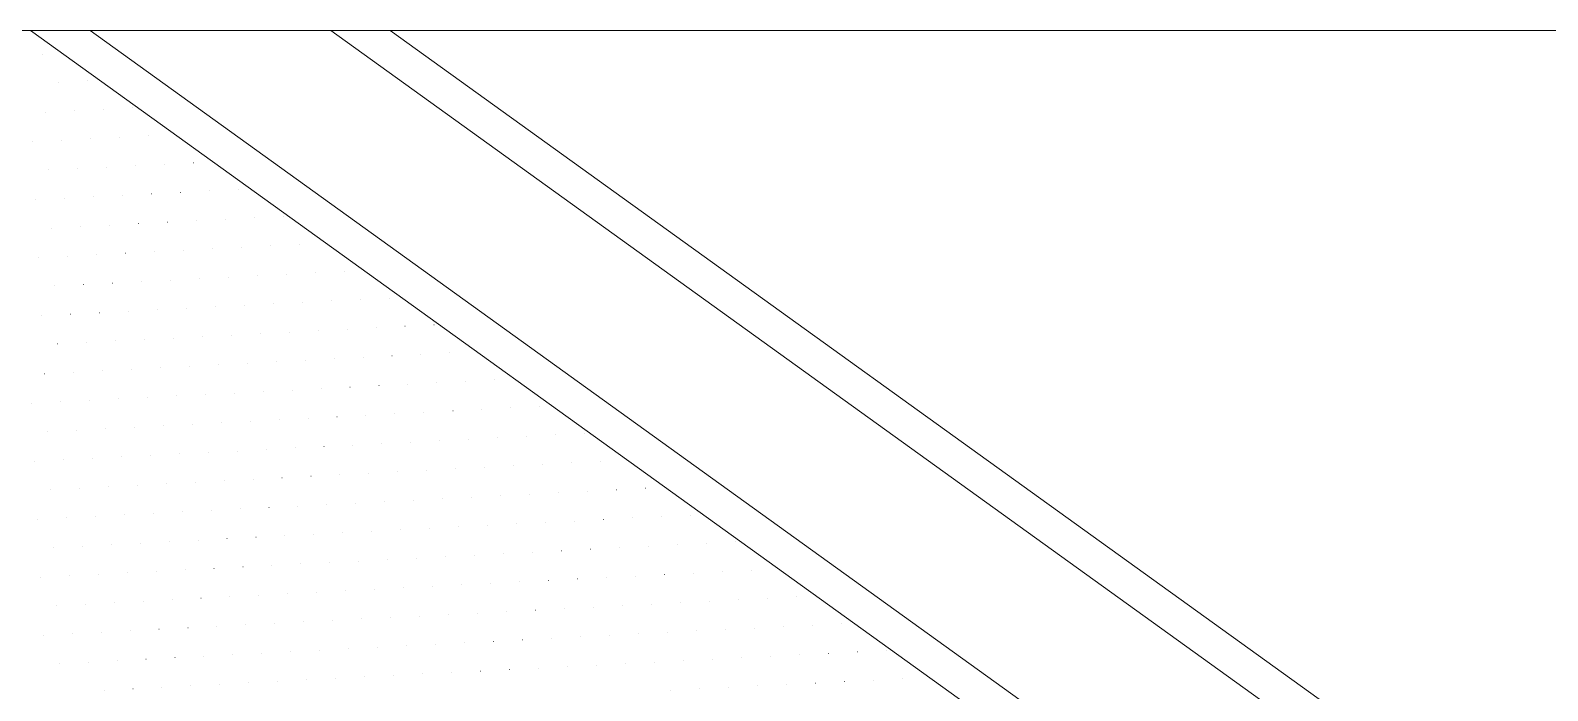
# Model space of a CAD drawing. Header units: centimetres. Extents: x -16179 to 12840, y -10704 to 3856.
# Drawn here: x 12578.8 to 12709.5, y -5000.4 to -4943.6 of the extents above; entities that cross this region are included whole.
import ezdxf

# ---------------------------------------------------------------- set-up
doc = ezdxf.new("R2010")
doc.units = ezdxf.units.CM
doc.header["$MEASUREMENT"] = 0
doc.layers.add('AA pareti non sezionate_Num_Penna__2_Num_Penna__2_Num_Penna__2_Num_Penna__2_Num_Penna__2_Num_Penna__2_Num_Penna__2_Num_Penna__2_Num_Penna__2_Num_Penna__2', color=2, linetype='Continuous', lineweight=18)
doc.layers.add('AA- arredo_Num_Penna__8_Num_Penna__8_Num_Penna__8_Num_Penna__8_Num_Penna__8_Num_Penna__8_Num_Penna__8_Num_Penna__8_Num_Penna__8_Num_Penna__8', color=8, linetype='Continuous', lineweight=18)

msp = doc.modelspace()

# ---------------------------------------------------------------- linework, layer by layer
at = {"layer": 'AA pareti non sezionate_Num_Penna__2_Num_Penna__2_Num_Penna__2_Num_Penna__2_Num_Penna__2_Num_Penna__2_Num_Penna__2_Num_Penna__2_Num_Penna__2_Num_Penna__2', "color": 2, "linetype": 'Continuous', "lineweight": 18}
msp.add_line((11570.33, -4943.55), (12786.07, -4943.55), dxfattribs=at)
at = {"layer": 'AA- arredo_Num_Penna__8_Num_Penna__8_Num_Penna__8_Num_Penna__8_Num_Penna__8_Num_Penna__8_Num_Penna__8_Num_Penna__8_Num_Penna__8_Num_Penna__8', "color": 8, "linetype": 'Continuous', "lineweight": 18}
for p, q in [((12578.8, -4943.55), (12672.46, -5010.96)), ((12583.93, -4943.55), (12676.65, -5010.28)), ((12600.91, -4943.55), (12600.91, -4943.55)), ((12600.91, -4943.55), (12600.91, -4943.55)), ((12604.66, -4943.55), (12823.61, -5101.13)), ((12609.79, -4943.55), (12827.79, -5100.45)), ((12579.83, -4945.6), (12579.84, -4945.6)), ((12581.21, -4948.03), (12581.21, -4948.03)), ((12583.7, -4947.9), (12583.71, -4947.9)), ((12580.08, -4950.59), (12580.09, -4950.59)), ((12582.58, -4950.46), (12582.59, -4950.46)), ((12585.08, -4950.34), (12585.08, -4950.34)), ((12587.57, -4950.21), (12587.58, -4950.21)), ((12586.45, -4952.77), (12586.46, -4952.77)), ((12588.95, -4952.64), (12588.96, -4952.64)), ((12578.96, -4953.15), (12578.97, -4953.15)), ((12581.46, -4953.02), (12581.47, -4953.02)), ((12583.96, -4952.9), (12583.96, -4952.9)), ((12585.33, -4955.33), (12585.34, -4955.33)), ((12587.83, -4955.2), (12587.83, -4955.2)), ((12590.33, -4955.08), (12590.33, -4955.08)), ((12592.82, -4954.95), (12592.83, -4954.95)), ((12580.34, -4955.58), (12580.34, -4955.58)), ((12582.84, -4955.46), (12582.84, -4955.46)), ((12581.71, -4958.02), (12581.72, -4958.02)), ((12584.21, -4957.89), (12584.22, -4957.89)), ((12586.71, -4957.76), (12586.71, -4957.76)), ((12589.2, -4957.64), (12589.21, -4957.64)), ((12591.7, -4957.51), (12591.71, -4957.51)), ((12594.2, -4957.38), (12594.2, -4957.38)), ((12596.7, -4957.25), (12596.7, -4957.25)), ((12579.22, -4958.15), (12579.22, -4958.15)), ((12580.59, -4960.58), (12580.6, -4960.58)), ((12583.09, -4960.45), (12583.1, -4960.45)), ((12585.59, -4960.32), (12585.59, -4960.32)), ((12588.08, -4960.2), (12588.09, -4960.2)), ((12590.58, -4960.07), (12590.59, -4960.07)), ((12593.08, -4959.94), (12593.08, -4959.94)), ((12595.57, -4959.81), (12595.58, -4959.81)), ((12598.07, -4959.69), (12598.08, -4959.69)), ((12600.57, -4959.56), (12600.57, -4959.56)), ((12579.47, -4963.14), (12579.48, -4963.14)), ((12581.97, -4963.01), (12581.97, -4963.01)), ((12584.47, -4962.88), (12584.47, -4962.88)), ((12586.96, -4962.76), (12586.97, -4962.76)), ((12589.46, -4962.63), (12589.46, -4962.63)), ((12591.96, -4962.5), (12591.96, -4962.5)), ((12594.45, -4962.38), (12594.46, -4962.38)), ((12596.95, -4962.25), (12596.95, -4962.25)), ((12599.45, -4962.12), (12599.45, -4962.12)), ((12601.94, -4961.99), (12601.95, -4961.99)), ((12600.82, -4964.55), (12600.83, -4964.55)), ((12603.32, -4964.43), (12603.32, -4964.43)), ((12605.82, -4964.3), (12605.82, -4964.3)), ((12580.85, -4965.57), (12580.85, -4965.57)), ((12583.34, -4965.44), (12583.35, -4965.44)), ((12585.84, -4965.32), (12585.85, -4965.32)), ((12588.34, -4965.19), (12588.34, -4965.19)), ((12590.83, -4965.06), (12590.84, -4965.06)), ((12593.33, -4964.94), (12593.34, -4964.94)), ((12595.83, -4964.81), (12595.83, -4964.81)), ((12598.33, -4964.68), (12598.33, -4964.68)), ((12599.7, -4967.11), (12599.71, -4967.11)), ((12602.2, -4966.99), (12602.2, -4966.99)), ((12604.69, -4966.86), (12604.7, -4966.86)), ((12607.19, -4966.73), (12607.2, -4966.73)), ((12609.69, -4966.61), (12609.69, -4966.61)), ((12579.73, -4968.13), (12579.73, -4968.13)), ((12582.22, -4968), (12582.23, -4968)), ((12584.72, -4967.88), (12584.73, -4967.88)), ((12587.22, -4967.75), (12587.22, -4967.75)), ((12589.71, -4967.62), (12589.72, -4967.62)), ((12592.21, -4967.5), (12592.22, -4967.5)), ((12594.71, -4967.37), (12594.71, -4967.37)), ((12597.2, -4967.24), (12597.21, -4967.24)), ((12598.58, -4969.67), (12598.58, -4969.67)), ((12601.08, -4969.55), (12601.08, -4969.55)), ((12603.57, -4969.42), (12603.58, -4969.42)), ((12606.07, -4969.29), (12606.07, -4969.29)), ((12608.57, -4969.17), (12608.57, -4969.17)), ((12611.06, -4969.04), (12611.07, -4969.04)), ((12613.56, -4968.91), (12613.57, -4968.91)), ((12581.1, -4970.57), (12581.11, -4970.57)), ((12583.6, -4970.44), (12583.6, -4970.44)), ((12586.1, -4970.31), (12586.1, -4970.31)), ((12588.59, -4970.18), (12588.6, -4970.18)), ((12591.09, -4970.06), (12591.09, -4970.06)), ((12593.59, -4969.93), (12593.59, -4969.93)), ((12596.08, -4969.8), (12596.09, -4969.8)), ((12594.96, -4972.36), (12594.97, -4972.36)), ((12597.46, -4972.24), (12597.46, -4972.24)), ((12599.96, -4972.11), (12599.96, -4972.11)), ((12602.45, -4971.98), (12602.46, -4971.98)), ((12604.95, -4971.85), (12604.95, -4971.85)), ((12607.45, -4971.73), (12607.45, -4971.73)), ((12609.94, -4971.6), (12609.95, -4971.6)), ((12612.44, -4971.47), (12612.44, -4971.47)), ((12614.94, -4971.34), (12614.94, -4971.34)), ((12579.98, -4973.13), (12579.99, -4973.13)), ((12582.48, -4973), (12582.48, -4973)), ((12584.97, -4972.87), (12584.98, -4972.87)), ((12587.47, -4972.74), (12587.48, -4972.74)), ((12589.97, -4972.62), (12589.97, -4972.62)), ((12592.46, -4972.49), (12592.47, -4972.49)), ((12618.81, -4973.65), (12618.81, -4973.65)), ((12593.84, -4974.92), (12593.85, -4974.92)), ((12596.34, -4974.8), (12596.34, -4974.8)), ((12598.83, -4974.67), (12598.84, -4974.67)), ((12601.33, -4974.54), (12601.34, -4974.54)), ((12603.83, -4974.41), (12603.83, -4974.41)), ((12606.32, -4974.29), (12606.33, -4974.29)), ((12608.82, -4974.16), (12608.83, -4974.16)), ((12611.32, -4974.03), (12611.32, -4974.03)), ((12613.81, -4973.91), (12613.82, -4973.91)), ((12616.31, -4973.78), (12616.32, -4973.78)), ((12578.86, -4975.69), (12578.86, -4975.69)), ((12581.36, -4975.56), (12581.36, -4975.56)), ((12583.85, -4975.43), (12583.86, -4975.43)), ((12586.35, -4975.3), (12586.36, -4975.3)), ((12588.85, -4975.18), (12588.85, -4975.18)), ((12591.34, -4975.05), (12591.35, -4975.05)), ((12615.19, -4976.34), (12615.2, -4976.34)), ((12617.69, -4976.21), (12617.69, -4976.21)), ((12620.18, -4976.08), (12620.19, -4976.08)), ((12622.68, -4975.96), (12622.69, -4975.96)), ((12590.22, -4977.61), (12590.23, -4977.61)), ((12592.72, -4977.48), (12592.72, -4977.48)), ((12595.22, -4977.36), (12595.22, -4977.36)), ((12597.71, -4977.23), (12597.72, -4977.23)), ((12600.21, -4977.1), (12600.21, -4977.1)), ((12602.71, -4976.97), (12602.71, -4976.97)), ((12605.2, -4976.85), (12605.21, -4976.85)), ((12607.7, -4976.72), (12607.7, -4976.72)), ((12610.2, -4976.59), (12610.2, -4976.59)), ((12612.69, -4976.47), (12612.7, -4976.47)), ((12580.24, -4978.12), (12580.24, -4978.12)), ((12582.73, -4977.99), (12582.74, -4977.99)), ((12585.23, -4977.86), (12585.23, -4977.86)), ((12587.73, -4977.74), (12587.73, -4977.74)), ((12614.07, -4978.9), (12614.07, -4978.9)), ((12616.57, -4978.77), (12616.57, -4978.77)), ((12619.06, -4978.64), (12619.07, -4978.64)), ((12621.56, -4978.52), (12621.56, -4978.52)), ((12624.06, -4978.39), (12624.06, -4978.39)), ((12626.55, -4978.26), (12626.56, -4978.26)), ((12589.1, -4980.17), (12589.11, -4980.17)), ((12591.6, -4980.04), (12591.6, -4980.04)), ((12594.09, -4979.92), (12594.1, -4979.92)), ((12596.59, -4979.79), (12596.6, -4979.79)), ((12599.09, -4979.66), (12599.09, -4979.66)), ((12601.59, -4979.53), (12601.59, -4979.53)), ((12604.08, -4979.41), (12604.09, -4979.41)), ((12606.58, -4979.28), (12606.58, -4979.28)), ((12609.08, -4979.15), (12609.08, -4979.15)), ((12611.57, -4979.03), (12611.58, -4979.03)), ((12579.11, -4980.68), (12579.12, -4980.68)), ((12581.61, -4980.55), (12581.62, -4980.55)), ((12584.11, -4980.43), (12584.11, -4980.43)), ((12586.6, -4980.3), (12586.61, -4980.3)), ((12612.95, -4981.46), (12612.95, -4981.46)), ((12615.44, -4981.33), (12615.45, -4981.33)), ((12617.94, -4981.2), (12617.95, -4981.2)), ((12620.44, -4981.08), (12620.44, -4981.08)), ((12622.93, -4980.95), (12622.94, -4980.95)), ((12625.43, -4980.82), (12625.44, -4980.82)), ((12627.93, -4980.7), (12627.93, -4980.7)), ((12585.48, -4982.86), (12585.49, -4982.86)), ((12587.98, -4982.73), (12587.99, -4982.73)), ((12590.48, -4982.6), (12590.48, -4982.6)), ((12592.97, -4982.48), (12592.98, -4982.48)), ((12595.47, -4982.35), (12595.48, -4982.35)), ((12597.97, -4982.22), (12597.97, -4982.22)), ((12600.46, -4982.1), (12600.47, -4982.1)), ((12602.96, -4981.97), (12602.97, -4981.97)), ((12605.46, -4981.84), (12605.46, -4981.84)), ((12607.95, -4981.71), (12607.96, -4981.71)), ((12610.45, -4981.59), (12610.46, -4981.59)), ((12580.49, -4983.11), (12580.49, -4983.11)), ((12582.99, -4982.99), (12582.99, -4982.99)), ((12609.33, -4984.15), (12609.33, -4984.15)), ((12611.83, -4984.02), (12611.83, -4984.02)), ((12614.32, -4983.89), (12614.33, -4983.89)), ((12616.82, -4983.76), (12616.83, -4983.76)), ((12619.32, -4983.64), (12619.32, -4983.64)), ((12621.81, -4983.51), (12621.82, -4983.51)), ((12624.31, -4983.38), (12624.32, -4983.38)), ((12626.81, -4983.26), (12626.81, -4983.26)), ((12629.3, -4983.13), (12629.31, -4983.13)), ((12631.8, -4983), (12631.81, -4983)), ((12584.36, -4985.42), (12584.37, -4985.42)), ((12586.86, -4985.29), (12586.86, -4985.29)), ((12589.36, -4985.16), (12589.36, -4985.16)), ((12591.85, -4985.04), (12591.86, -4985.04)), ((12594.35, -4984.91), (12594.35, -4984.91)), ((12596.85, -4984.78), (12596.85, -4984.78)), ((12599.34, -4984.66), (12599.35, -4984.66)), ((12601.84, -4984.53), (12601.84, -4984.53)), ((12604.34, -4984.4), (12604.34, -4984.4)), ((12606.83, -4984.27), (12606.84, -4984.27)), ((12633.18, -4985.43), (12633.18, -4985.43)), ((12635.67, -4985.31), (12635.68, -4985.31)), ((12579.37, -4985.67), (12579.37, -4985.67)), ((12581.87, -4985.55), (12581.87, -4985.55)), ((12608.21, -4986.71), (12608.21, -4986.71)), ((12610.71, -4986.58), (12610.71, -4986.58)), ((12613.2, -4986.45), (12613.21, -4986.45)), ((12615.7, -4986.33), (12615.7, -4986.33)), ((12618.2, -4986.2), (12618.2, -4986.2)), ((12620.69, -4986.07), (12620.7, -4986.07)), ((12623.19, -4985.94), (12623.19, -4985.94)), ((12625.69, -4985.82), (12625.69, -4985.82)), ((12628.18, -4985.69), (12628.19, -4985.69)), ((12630.68, -4985.56), (12630.68, -4985.56)), ((12580.74, -4988.11), (12580.75, -4988.11)), ((12583.24, -4987.98), (12583.25, -4987.98)), ((12585.74, -4987.85), (12585.74, -4987.85)), ((12588.23, -4987.72), (12588.24, -4987.72)), ((12590.73, -4987.6), (12590.74, -4987.6)), ((12593.23, -4987.47), (12593.23, -4987.47)), ((12595.72, -4987.34), (12595.73, -4987.34)), ((12598.22, -4987.22), (12598.23, -4987.22)), ((12600.72, -4987.09), (12600.72, -4987.09)), ((12603.22, -4986.96), (12603.22, -4986.96)), ((12605.71, -4986.83), (12605.72, -4986.83)), ((12632.06, -4988), (12632.06, -4988)), ((12634.55, -4987.87), (12634.56, -4987.87)), ((12637.05, -4987.74), (12637.05, -4987.74)), ((12639.55, -4987.61), (12639.55, -4987.61)), ((12604.59, -4989.39), (12604.6, -4989.39)), ((12607.09, -4989.27), (12607.09, -4989.27)), ((12609.58, -4989.14), (12609.59, -4989.14)), ((12612.08, -4989.01), (12612.09, -4989.01)), ((12614.58, -4988.89), (12614.58, -4988.89)), ((12617.07, -4988.76), (12617.08, -4988.76)), ((12619.57, -4988.63), (12619.58, -4988.63)), ((12622.07, -4988.5), (12622.07, -4988.5)), ((12624.56, -4988.38), (12624.57, -4988.38)), ((12627.06, -4988.25), (12627.07, -4988.25)), ((12629.56, -4988.12), (12629.56, -4988.12)), ((12579.62, -4990.67), (12579.63, -4990.67)), ((12582.12, -4990.54), (12582.12, -4990.54)), ((12584.62, -4990.41), (12584.62, -4990.41)), ((12587.11, -4990.29), (12587.12, -4990.29)), ((12589.61, -4990.16), (12589.62, -4990.16)), ((12592.11, -4990.03), (12592.11, -4990.03)), ((12594.6, -4989.9), (12594.61, -4989.9)), ((12597.1, -4989.78), (12597.11, -4989.78)), ((12599.6, -4989.65), (12599.6, -4989.65)), ((12602.09, -4989.52), (12602.1, -4989.52)), ((12628.44, -4990.68), (12628.44, -4990.68)), ((12630.93, -4990.56), (12630.94, -4990.56)), ((12633.43, -4990.43), (12633.44, -4990.43)), ((12635.93, -4990.3), (12635.93, -4990.3)), ((12638.42, -4990.17), (12638.43, -4990.17)), ((12640.92, -4990.05), (12640.93, -4990.05)), ((12603.47, -4991.95), (12603.47, -4991.95)), ((12605.97, -4991.83), (12605.97, -4991.83)), ((12608.46, -4991.7), (12608.47, -4991.7)), ((12610.96, -4991.57), (12610.96, -4991.57)), ((12613.46, -4991.45), (12613.46, -4991.45)), ((12615.95, -4991.32), (12615.96, -4991.32)), ((12618.45, -4991.19), (12618.46, -4991.19)), ((12620.95, -4991.06), (12620.95, -4991.06)), ((12623.44, -4990.94), (12623.45, -4990.94)), ((12625.94, -4990.81), (12625.95, -4990.81)), ((12581, -4993.1), (12581, -4993.1)), ((12583.5, -4992.97), (12583.5, -4992.97)), ((12585.99, -4992.85), (12586, -4992.85)), ((12588.49, -4992.72), (12588.49, -4992.72)), ((12590.99, -4992.59), (12590.99, -4992.59)), ((12593.48, -4992.46), (12593.49, -4992.46)), ((12595.98, -4992.34), (12595.98, -4992.34)), ((12598.48, -4992.21), (12598.48, -4992.21)), ((12600.97, -4992.08), (12600.98, -4992.08)), ((12627.32, -4993.24), (12627.32, -4993.24)), ((12629.81, -4993.12), (12629.82, -4993.12)), ((12632.31, -4992.99), (12632.31, -4992.99)), ((12634.81, -4992.86), (12634.81, -4992.86)), ((12637.3, -4992.73), (12637.31, -4992.73)), ((12639.8, -4992.61), (12639.8, -4992.61)), ((12642.3, -4992.48), (12642.3, -4992.48)), ((12644.79, -4992.35), (12644.8, -4992.35)), ((12599.85, -4994.64), (12599.86, -4994.64)), ((12602.35, -4994.52), (12602.35, -4994.52)), ((12604.85, -4994.39), (12604.85, -4994.39)), ((12607.34, -4994.26), (12607.35, -4994.26)), ((12609.84, -4994.13), (12609.84, -4994.13)), ((12612.34, -4994.01), (12612.34, -4994.01)), ((12614.83, -4993.88), (12614.84, -4993.88)), ((12617.33, -4993.75), (12617.33, -4993.75)), ((12619.83, -4993.62), (12619.83, -4993.62)), ((12622.32, -4993.5), (12622.33, -4993.5)), ((12624.82, -4993.37), (12624.82, -4993.37)), ((12579.88, -4995.66), (12579.88, -4995.66)), ((12582.37, -4995.53), (12582.38, -4995.53)), ((12584.87, -4995.41), (12584.88, -4995.41)), ((12587.37, -4995.28), (12587.37, -4995.28)), ((12589.86, -4995.15), (12589.87, -4995.15)), ((12592.36, -4995.02), (12592.37, -4995.02)), ((12594.86, -4994.9), (12594.86, -4994.9)), ((12597.36, -4994.77), (12597.36, -4994.77)), ((12623.7, -4995.93), (12623.7, -4995.93)), ((12626.19, -4995.8), (12626.2, -4995.8)), ((12628.69, -4995.68), (12628.7, -4995.68)), ((12631.19, -4995.55), (12631.19, -4995.55)), ((12633.69, -4995.42), (12633.69, -4995.42)), ((12636.18, -4995.29), (12636.19, -4995.29)), ((12638.68, -4995.17), (12638.68, -4995.17)), ((12641.18, -4995.04), (12641.18, -4995.04)), ((12643.67, -4994.91), (12643.68, -4994.91)), ((12646.17, -4994.79), (12646.17, -4994.79)), ((12648.67, -4994.66), (12648.67, -4994.66)), ((12598.73, -4997.2), (12598.74, -4997.2)), ((12601.23, -4997.08), (12601.23, -4997.08)), ((12603.72, -4996.95), (12603.73, -4996.95)), ((12606.22, -4996.82), (12606.23, -4996.82)), ((12608.72, -4996.69), (12608.72, -4996.69)), ((12611.21, -4996.57), (12611.22, -4996.57)), ((12613.71, -4996.44), (12613.72, -4996.44)), ((12616.21, -4996.31), (12616.21, -4996.31)), ((12618.7, -4996.19), (12618.71, -4996.19)), ((12621.2, -4996.06), (12621.21, -4996.06)), ((12647.54, -4997.22), (12647.55, -4997.22)), ((12650.04, -4997.09), (12650.05, -4997.09)), ((12652.54, -4996.96), (12652.54, -4996.96)), ((12581.25, -4998.09), (12581.26, -4998.09)), ((12583.75, -4997.97), (12583.76, -4997.97)), ((12586.25, -4997.84), (12586.25, -4997.84)), ((12588.74, -4997.71), (12588.75, -4997.71)), ((12591.24, -4997.58), (12591.25, -4997.58)), ((12593.74, -4997.46), (12593.74, -4997.46)), ((12596.23, -4997.33), (12596.24, -4997.33)), ((12622.58, -4998.49), (12622.58, -4998.49)), ((12625.07, -4998.36), (12625.08, -4998.36)), ((12627.57, -4998.24), (12627.58, -4998.24)), ((12630.07, -4998.11), (12630.07, -4998.11)), ((12632.56, -4997.98), (12632.57, -4997.98)), ((12635.06, -4997.85), (12635.07, -4997.85)), ((12637.56, -4997.73), (12637.56, -4997.73)), ((12640.05, -4997.6), (12640.06, -4997.6)), ((12642.55, -4997.47), (12642.56, -4997.47)), ((12645.05, -4997.35), (12645.05, -4997.35)), ((12597.61, -4999.76), (12597.61, -4999.76)), ((12600.11, -4999.64), (12600.11, -4999.64)), ((12602.6, -4999.51), (12602.61, -4999.51)), ((12605.1, -4999.38), (12605.1, -4999.38)), ((12607.6, -4999.25), (12607.6, -4999.25)), ((12610.09, -4999.13), (12610.1, -4999.13)), ((12612.59, -4999), (12612.6, -4999)), ((12615.09, -4998.87), (12615.09, -4998.87)), ((12617.58, -4998.75), (12617.59, -4998.75)), ((12620.08, -4998.62), (12620.09, -4998.62)), ((12646.42, -4999.78), (12646.43, -4999.78)), ((12648.92, -4999.65), (12648.93, -4999.65)), ((12651.42, -4999.52), (12651.42, -4999.52)), ((12653.91, -4999.4), (12653.92, -4999.4)), ((12585.13, -5000.4), (12585.13, -5000.4)), ((12587.62, -5000.27), (12587.63, -5000.27)), ((12590.12, -5000.14), (12590.12, -5000.14)), ((12592.62, -5000.02), (12592.62, -5000.02)), ((12595.11, -4999.89), (12595.12, -4999.89)), ((12633.94, -5000.42), (12633.94, -5000.42)), ((12636.44, -5000.29), (12636.44, -5000.29)), ((12638.93, -5000.16), (12638.94, -5000.16)), ((12641.43, -5000.03), (12641.43, -5000.03)), ((12643.93, -4999.91), (12643.93, -4999.91))]:
    msp.add_line(p, q, dxfattribs=at)

doc.saveas('drawing.dxf')
